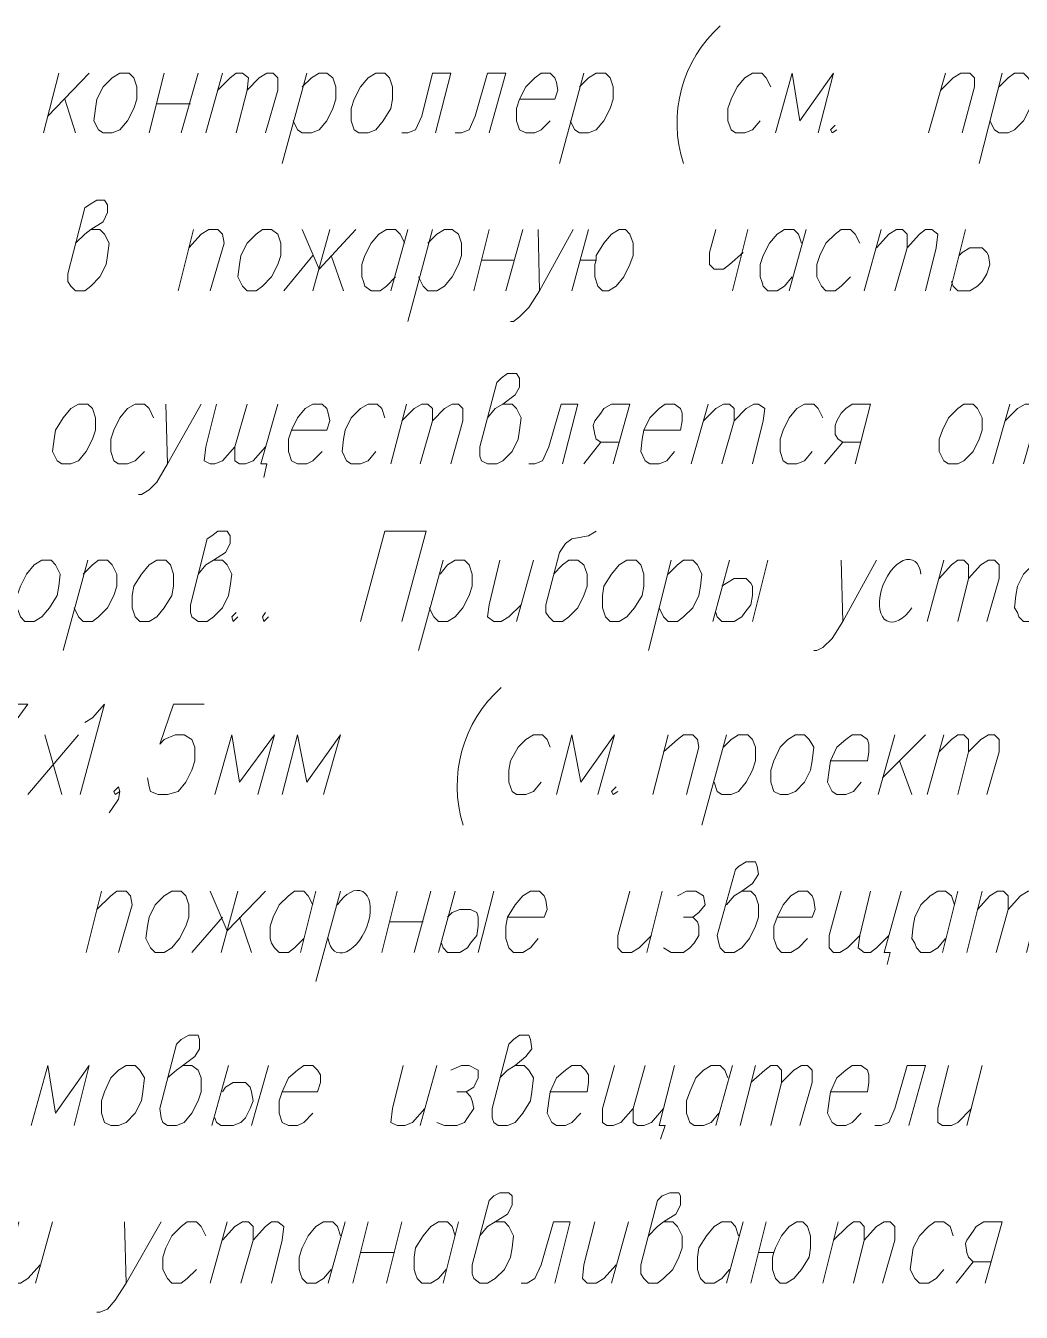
# Model space of a CAD drawing. Header units: millimetres. Extents: x 2185 to 4647, y 1259 to 2456.
# Drawn here: x 4049.49 to 4063.25, y 2366.34 to 2384.13 of the extents above; entities that cross this region are included whole.
import ezdxf

# ---------------------------------------------------------------- set-up
doc = ezdxf.new("R2010")
doc.units = ezdxf.units.MM
doc.layers.add('PDF _текст', color=7, linetype='Continuous')

msp = doc.modelspace()

# ---------------------------------------------------------------- linework, layer by layer
at = {"layer": 'PDF _текст', "lineweight": 20}
for points in [[(4049.943, 2383.47), (4049.731, 2382.644)], [(4050.366, 2383.47), (4049.795, 2382.877)], [(4051.403, 2383.47), (4051.192, 2382.644)], [(4051.869, 2383.47), (4051.636, 2382.644)], [(4052.208, 2383.47), (4051.975, 2382.644)], [(4052.144, 2383.237), (4052.314, 2383.406), (4052.398, 2383.47), (4052.483, 2383.47), (4052.568, 2383.406), (4052.546, 2383.237), (4052.398, 2382.644)], [(4052.546, 2383.237), (4052.716, 2383.406), (4052.822, 2383.47), (4052.906, 2383.47), (4052.97, 2383.406), (4052.97, 2383.237), (4052.801, 2382.644)], [(4053.372, 2383.47), (4053.033, 2382.221)], [(4053.309, 2383.279), (4053.436, 2383.406), (4053.541, 2383.47), (4053.647, 2383.47), (4053.732, 2383.406), (4053.774, 2383.279), (4053.774, 2383.11), (4053.732, 2382.983), (4053.647, 2382.813), (4053.541, 2382.686), (4053.436, 2382.644), (4053.309, 2382.644), (4053.245, 2382.686), (4053.182, 2382.813)], [(4055.15, 2382.644), (4055.362, 2383.47), (4055.108, 2383.47), (4054.96, 2382.877), (4054.875, 2382.686), (4054.769, 2382.644), (4054.684, 2382.644)], [(4055.891, 2382.644), (4056.124, 2383.47), (4055.87, 2383.47), (4055.701, 2382.877), (4055.616, 2382.686), (4055.51, 2382.644), (4055.425, 2382.644)], [(4056.314, 2383.11), (4056.801, 2383.11), (4056.844, 2383.237), (4056.822, 2383.343), (4056.801, 2383.406), (4056.738, 2383.47), (4056.611, 2383.47), (4056.526, 2383.406), (4056.399, 2383.279), (4056.314, 2383.11), (4056.272, 2382.983), (4056.272, 2382.813), (4056.314, 2382.686), (4056.399, 2382.644), (4056.526, 2382.644), (4056.611, 2382.686), (4056.738, 2382.813)], [(4057.203, 2383.47), (4056.865, 2382.221)], [(4057.14, 2383.279), (4057.267, 2383.406), (4057.373, 2383.47), (4057.5, 2383.47), (4057.563, 2383.406), (4057.606, 2383.279), (4057.606, 2383.11), (4057.563, 2382.983), (4057.479, 2382.813), (4057.373, 2382.686), (4057.267, 2382.644), (4057.14, 2382.644), (4057.076, 2382.686), (4057.013, 2382.813)], [(4059.786, 2383.279), (4059.722, 2383.406), (4059.659, 2383.47), (4059.532, 2383.47), (4059.426, 2383.406), (4059.32, 2383.279), (4059.236, 2383.11), (4059.193, 2382.983), (4059.193, 2382.813), (4059.236, 2382.686), (4059.299, 2382.644), (4059.426, 2382.644), (4059.532, 2382.686), (4059.638, 2382.813)], [(4060.442, 2382.644), (4060.654, 2383.47), (4060.188, 2382.813), (4060.082, 2383.47), (4059.849, 2382.644)], [(4062.199, 2383.47), (4061.966, 2382.644)], [(4062.136, 2383.237), (4062.305, 2383.406), (4062.411, 2383.47), (4062.538, 2383.47), (4062.601, 2383.406), (4062.601, 2383.279), (4062.432, 2382.644)], [(4062.982, 2383.47), (4062.665, 2382.221)], [(4062.94, 2383.279), (4063.067, 2383.406), (4063.152, 2383.47), (4063.279, 2383.47), (4063.342, 2383.406), (4063.406, 2383.279), (4063.385, 2383.11), (4063.363, 2382.983), (4063.279, 2382.813), (4063.152, 2382.686), (4063.067, 2382.644), (4062.94, 2382.644), (4062.876, 2382.686), (4062.813, 2382.813)], [(4050.027, 2383.11), (4050.176, 2382.644)], [(4051.298, 2383.046), (4051.763, 2383.046)], [(4060.675, 2382.75), (4060.611, 2382.686), (4060.633, 2382.644), (4060.696, 2382.686)], [(4050.176, 2381.12), (4050.303, 2381.247), (4050.387, 2381.31), (4050.557, 2381.416), (4050.62, 2381.543), (4050.62, 2381.649), (4050.578, 2381.713), (4050.472, 2381.713), (4050.366, 2381.649), (4050.303, 2381.607), (4050.07, 2380.697), (4050.07, 2380.591), (4050.112, 2380.527), (4050.176, 2380.464), (4050.303, 2380.464), (4050.387, 2380.527), (4050.514, 2380.654), (4050.599, 2380.824), (4050.62, 2380.951), (4050.641, 2381.12), (4050.578, 2381.247), (4050.514, 2381.31), (4050.387, 2381.31)], [(4051.806, 2381.31), (4051.594, 2380.464)], [(4051.742, 2381.056), (4051.911, 2381.247), (4052.017, 2381.31), (4052.144, 2381.31), (4052.208, 2381.247), (4052.229, 2381.12), (4052.038, 2380.464)], [(4054.049, 2381.31), (4053.541, 2380.76), (4053.309, 2381.31)], [(4053.69, 2381.31), (4053.457, 2380.464)], [(4054.6, 2380.654), (4054.473, 2380.527), (4054.388, 2380.464), (4054.261, 2380.464), (4054.176, 2380.527), (4054.155, 2380.591), (4054.134, 2380.654), (4054.134, 2380.824), (4054.176, 2380.951), (4054.261, 2381.12), (4054.367, 2381.247), (4054.473, 2381.31), (4054.6, 2381.31), (4054.663, 2381.247), (4054.727, 2381.12)], [(4054.769, 2381.31), (4054.536, 2380.464)], [(4055.108, 2381.31), (4054.769, 2380.04)], [(4055.044, 2381.12), (4055.171, 2381.247), (4055.277, 2381.31), (4055.383, 2381.31), (4055.468, 2381.247), (4055.51, 2381.12), (4055.51, 2380.951), (4055.468, 2380.824), (4055.383, 2380.654), (4055.277, 2380.527), (4055.171, 2380.464), (4055.044, 2380.464), (4054.981, 2380.527), (4054.917, 2380.654)], [(4055.891, 2381.31), (4055.679, 2380.464)], [(4056.357, 2381.31), (4056.124, 2380.464)], [(4056.568, 2381.31), (4056.59, 2380.464), (4057.055, 2381.31)], [(4057.267, 2381.31), (4057.034, 2380.464)], [(4057.161, 2380.887), (4057.373, 2380.887), (4057.373, 2380.951), (4057.479, 2381.12), (4057.584, 2381.247), (4057.69, 2381.31), (4057.775, 2381.31), (4057.838, 2381.247), (4057.881, 2381.12), (4057.881, 2380.951), (4057.838, 2380.824), (4057.754, 2380.654), (4057.648, 2380.527), (4057.542, 2380.464), (4057.457, 2380.464), (4057.394, 2380.527), (4057.352, 2380.654), (4057.352, 2380.824), (4057.373, 2380.887)], [(4059.024, 2381.31), (4058.939, 2380.993), (4058.939, 2380.824), (4059.003, 2380.76), (4059.13, 2380.76), (4059.214, 2380.824), (4059.405, 2380.993)], [(4059.468, 2381.31), (4059.257, 2380.464)], [(4060.082, 2380.654), (4059.976, 2380.527), (4059.871, 2380.464), (4059.744, 2380.464), (4059.68, 2380.527), (4059.659, 2380.591), (4059.638, 2380.654), (4059.638, 2380.824), (4059.68, 2380.951), (4059.765, 2381.12), (4059.871, 2381.247), (4059.976, 2381.31), (4060.103, 2381.31), (4060.167, 2381.247), (4060.209, 2381.12)], [(4060.273, 2381.31), (4060.04, 2380.464)], [(4061.014, 2381.12), (4060.95, 2381.247), (4060.887, 2381.31), (4060.76, 2381.31), (4060.675, 2381.247), (4060.548, 2381.12), (4060.463, 2380.951), (4060.421, 2380.824), (4060.421, 2380.654), (4060.484, 2380.527), (4060.548, 2380.464), (4060.675, 2380.464), (4060.76, 2380.527), (4060.887, 2380.654)], [(4061.31, 2381.31), (4061.077, 2380.464)], [(4061.247, 2381.056), (4061.416, 2381.247), (4061.522, 2381.31), (4061.606, 2381.31), (4061.67, 2381.247), (4061.67, 2381.056), (4061.501, 2380.464)], [(4061.67, 2381.056), (4061.839, 2381.247), (4061.924, 2381.31), (4062.009, 2381.31), (4062.093, 2381.247), (4062.072, 2381.056), (4061.924, 2380.464)], [(4062.474, 2381.31), (4062.263, 2380.464)], [(4053.055, 2380.464), (4053.457, 2380.951)], [(4053.711, 2380.951), (4053.88, 2380.464)], [(4062.39, 2380.951), (4062.432, 2380.993), (4062.538, 2381.056), (4062.665, 2381.056), (4062.707, 2381.056), (4062.771, 2380.993), (4062.792, 2380.951), (4062.813, 2380.824), (4062.771, 2380.697), (4062.707, 2380.591), (4062.644, 2380.527), (4062.538, 2380.464), (4062.368, 2380.464), (4062.305, 2380.527), (4062.284, 2380.591)], [(4055.785, 2380.887), (4056.23, 2380.887)], [(4056.59, 2380.464), (4056.441, 2380.231), (4056.314, 2380.104), (4056.23, 2380.04), (4056.187, 2380.04)], [(4055.87, 2378.707), (4055.976, 2378.834), (4056.082, 2378.897), (4056.251, 2379.024), (4056.314, 2379.13), (4056.314, 2379.257), (4056.272, 2379.321), (4056.145, 2379.321), (4056.06, 2379.257), (4055.997, 2379.194), (4055.764, 2378.305), (4055.764, 2378.178), (4055.785, 2378.114), (4055.87, 2378.072), (4055.997, 2378.072), (4056.082, 2378.114), (4056.209, 2378.241), (4056.293, 2378.41), (4056.314, 2378.537), (4056.336, 2378.707), (4056.272, 2378.834), (4056.209, 2378.897), (4056.082, 2378.897)], [(4051.255, 2378.707), (4051.192, 2378.834), (4051.128, 2378.897), (4051.001, 2378.897), (4050.895, 2378.834), (4050.79, 2378.707), (4050.705, 2378.537), (4050.663, 2378.41), (4050.663, 2378.241), (4050.705, 2378.114), (4050.768, 2378.072), (4050.895, 2378.072), (4051.001, 2378.114), (4051.128, 2378.241)], [(4051.425, 2378.897), (4051.446, 2378.072), (4051.911, 2378.897)], [(4052.377, 2378.305), (4052.208, 2378.114), (4052.102, 2378.072), (4052.038, 2378.072), (4051.954, 2378.114), (4051.975, 2378.305), (4052.123, 2378.897)], [(4052.801, 2378.305), (4052.631, 2378.114), (4052.525, 2378.072), (4052.441, 2378.072), (4052.377, 2378.114), (4052.377, 2378.305), (4052.546, 2378.897)], [(4052.97, 2378.897), (4052.737, 2378.072), (4052.822, 2378.072), (4052.779, 2377.881)], [(4053.16, 2378.537), (4053.647, 2378.537), (4053.69, 2378.664), (4053.668, 2378.77), (4053.647, 2378.834), (4053.584, 2378.897), (4053.457, 2378.897), (4053.351, 2378.834), (4053.245, 2378.707), (4053.16, 2378.537), (4053.118, 2378.41), (4053.118, 2378.241), (4053.16, 2378.114), (4053.245, 2378.072), (4053.372, 2378.072), (4053.457, 2378.114), (4053.584, 2378.241)], [(4054.452, 2378.707), (4054.409, 2378.834), (4054.346, 2378.897), (4054.219, 2378.897), (4054.113, 2378.834), (4053.986, 2378.707), (4053.901, 2378.537), (4053.88, 2378.41), (4053.859, 2378.241), (4053.922, 2378.114), (4053.986, 2378.072), (4054.113, 2378.072), (4054.219, 2378.114), (4054.325, 2378.241)], [(4054.748, 2378.897), (4054.536, 2378.072)], [(4054.684, 2378.664), (4054.854, 2378.834), (4054.96, 2378.897), (4055.044, 2378.897), (4055.108, 2378.834), (4055.108, 2378.664), (4054.938, 2378.072)], [(4055.108, 2378.664), (4055.277, 2378.834), (4055.383, 2378.897), (4055.468, 2378.897), (4055.531, 2378.834), (4055.531, 2378.664), (4055.362, 2378.072)], [(4056.907, 2378.072), (4057.119, 2378.897), (4056.886, 2378.897), (4056.717, 2378.305), (4056.632, 2378.114), (4056.526, 2378.072), (4056.441, 2378.072)], [(4057.606, 2378.072), (4057.838, 2378.897), (4057.584, 2378.897), (4057.479, 2378.834), (4057.436, 2378.77), (4057.352, 2378.664), (4057.33, 2378.601), (4057.352, 2378.474), (4057.373, 2378.41), (4057.436, 2378.368), (4057.69, 2378.368)], [(4058.029, 2378.537), (4058.537, 2378.537), (4058.558, 2378.664), (4058.558, 2378.77), (4058.537, 2378.834), (4058.452, 2378.897), (4058.325, 2378.897), (4058.241, 2378.834), (4058.114, 2378.707), (4058.029, 2378.537), (4058.008, 2378.41), (4057.987, 2378.241), (4058.05, 2378.114), (4058.114, 2378.072), (4058.241, 2378.072), (4058.347, 2378.114), (4058.452, 2378.241)], [(4058.918, 2378.897), (4058.685, 2378.072)], [(4058.855, 2378.664), (4059.024, 2378.834), (4059.13, 2378.897), (4059.214, 2378.897), (4059.278, 2378.834), (4059.278, 2378.664), (4059.109, 2378.072)], [(4059.278, 2378.664), (4059.447, 2378.834), (4059.553, 2378.897), (4059.617, 2378.897), (4059.701, 2378.834), (4059.68, 2378.664), (4059.532, 2378.072)], [(4060.506, 2378.707), (4060.442, 2378.834), (4060.379, 2378.897), (4060.252, 2378.897), (4060.146, 2378.834), (4060.04, 2378.707), (4059.955, 2378.537), (4059.913, 2378.41), (4059.913, 2378.241), (4059.955, 2378.114), (4060.019, 2378.072), (4060.146, 2378.072), (4060.252, 2378.114), (4060.357, 2378.241)], [(4060.95, 2378.072), (4061.162, 2378.897), (4060.908, 2378.897), (4060.823, 2378.834), (4060.76, 2378.77), (4060.696, 2378.664), (4060.675, 2378.601), (4060.675, 2378.474), (4060.717, 2378.41), (4060.781, 2378.368), (4061.035, 2378.368)], [(4063.088, 2378.897), (4062.855, 2378.072)], [(4063.025, 2378.664), (4063.194, 2378.834), (4063.3, 2378.897), (4063.385, 2378.897), (4063.448, 2378.834), (4063.448, 2378.664), (4063.279, 2378.072)], [(4057.203, 2378.072), (4057.436, 2378.368)], [(4060.527, 2378.072), (4060.781, 2378.368)], [(4051.446, 2378.072), (4051.298, 2377.818), (4051.192, 2377.712), (4051.086, 2377.648), (4051.044, 2377.648)], [(4051.869, 2376.548), (4051.975, 2376.675), (4052.081, 2376.738), (4052.25, 2376.844), (4052.314, 2376.971), (4052.314, 2377.077), (4052.271, 2377.14), (4052.144, 2377.14), (4052.06, 2377.077), (4051.996, 2377.034), (4051.763, 2376.124), (4051.763, 2376.018), (4051.784, 2375.955), (4051.869, 2375.891), (4051.996, 2375.891), (4052.081, 2375.955), (4052.208, 2376.082), (4052.292, 2376.251), (4052.314, 2376.378), (4052.335, 2376.548), (4052.271, 2376.675), (4052.208, 2376.738), (4052.081, 2376.738)], [(4054.113, 2375.891), (4054.452, 2377.14), (4055.023, 2377.14), (4054.684, 2375.891)], [(4057.373, 2377.14), (4057.267, 2377.077), (4057.034, 2377.034), (4056.949, 2376.971), (4056.865, 2376.844), (4056.674, 2376.124), (4056.674, 2376.018), (4056.717, 2375.955), (4056.78, 2375.891), (4056.907, 2375.891), (4056.992, 2375.955), (4057.119, 2376.082), (4057.203, 2376.251), (4057.246, 2376.378), (4057.246, 2376.548), (4057.225, 2376.611), (4057.203, 2376.675), (4057.119, 2376.738), (4056.992, 2376.738), (4056.907, 2376.675), (4056.78, 2376.548)], [(4050.345, 2376.738), (4050.006, 2375.489)], [(4050.282, 2376.548), (4050.409, 2376.675), (4050.493, 2376.738), (4050.62, 2376.738), (4050.684, 2376.675), (4050.747, 2376.548), (4050.747, 2376.378), (4050.705, 2376.251), (4050.62, 2376.082), (4050.493, 2375.955), (4050.409, 2375.891), (4050.282, 2375.891), (4050.218, 2375.955), (4050.155, 2376.082)], [(4055.256, 2376.738), (4054.917, 2375.489)], [(4055.214, 2376.548), (4055.319, 2376.675), (4055.425, 2376.738), (4055.552, 2376.738), (4055.616, 2376.675), (4055.658, 2376.548), (4055.658, 2376.378), (4055.616, 2376.251), (4055.531, 2376.082), (4055.425, 2375.955), (4055.319, 2375.891), (4055.192, 2375.891), (4055.129, 2375.955), (4055.065, 2376.082)], [(4056.039, 2376.738), (4055.891, 2376.124), (4055.87, 2375.955), (4055.955, 2375.891), (4056.06, 2375.891), (4056.166, 2375.955), (4056.336, 2376.124)], [(4056.505, 2376.738), (4056.272, 2375.891)], [(4058.41, 2376.738), (4058.093, 2375.489)], [(4058.368, 2376.548), (4058.495, 2376.675), (4058.579, 2376.738), (4058.706, 2376.738), (4058.77, 2376.675), (4058.833, 2376.548), (4058.812, 2376.378), (4058.791, 2376.251), (4058.706, 2376.082), (4058.579, 2375.955), (4058.495, 2375.891), (4058.368, 2375.891), (4058.304, 2375.955), (4058.241, 2376.082)], [(4059.214, 2376.738), (4058.982, 2375.891)], [(4059.744, 2376.738), (4059.532, 2375.891)], [(4060.76, 2376.738), (4060.781, 2375.891), (4061.247, 2376.738)], [(4062.178, 2376.738), (4061.945, 2375.891)], [(4062.114, 2376.484), (4062.284, 2376.675), (4062.368, 2376.738), (4062.453, 2376.738), (4062.517, 2376.675), (4062.517, 2376.484), (4062.368, 2375.891)], [(4062.517, 2376.484), (4062.686, 2376.675), (4062.792, 2376.738), (4062.876, 2376.738), (4062.94, 2376.675), (4062.94, 2376.484), (4062.771, 2375.891)], [(4063.617, 2376.082), (4063.512, 2375.955), (4063.406, 2375.891), (4063.279, 2375.891), (4063.215, 2375.955), (4063.194, 2376.018), (4063.152, 2376.082), (4063.173, 2376.251), (4063.194, 2376.378), (4063.279, 2376.548), (4063.406, 2376.675), (4063.512, 2376.738), (4063.617, 2376.738), (4063.702, 2376.675), (4063.744, 2376.548)], [(4059.109, 2376.378), (4059.172, 2376.421), (4059.278, 2376.484), (4059.405, 2376.484), (4059.447, 2376.484), (4059.511, 2376.421), (4059.532, 2376.378), (4059.532, 2376.251), (4059.511, 2376.124), (4059.426, 2376.018), (4059.384, 2375.955), (4059.278, 2375.891), (4059.109, 2375.891), (4059.045, 2375.955), (4059.024, 2376.018)], [(4052.398, 2376.018), (4052.335, 2375.955), (4052.356, 2375.891), (4052.419, 2375.955)], [(4052.801, 2376.018), (4052.758, 2375.955), (4052.779, 2375.891), (4052.843, 2375.955)], [(4060.781, 2375.891), (4060.633, 2375.659), (4060.506, 2375.532), (4060.421, 2375.489), (4060.379, 2375.489)], [(4049.075, 2374.748), (4049.519, 2374.748), (4049.16, 2374.261), (4049.287, 2374.261), (4049.35, 2374.198), (4049.371, 2374.156), (4049.371, 2373.965), (4049.329, 2373.838), (4049.244, 2373.669), (4049.117, 2373.542), (4048.99, 2373.499), (4048.863, 2373.499), (4048.757, 2373.542), (4048.736, 2373.605), (4048.715, 2373.732)], [(4050.303, 2374.494), (4050.409, 2374.558), (4050.578, 2374.748), (4050.239, 2373.499)], [(4051.954, 2374.748), (4051.53, 2374.748), (4051.34, 2374.198), (4051.403, 2374.261), (4051.552, 2374.325), (4051.679, 2374.325), (4051.784, 2374.261), (4051.827, 2374.156), (4051.827, 2373.965), (4051.784, 2373.838), (4051.7, 2373.669), (4051.594, 2373.542), (4051.446, 2373.499), (4051.319, 2373.499), (4051.213, 2373.542), (4051.192, 2373.605), (4051.171, 2373.732)], [(4050.218, 2374.325), (4049.519, 2373.499)], [(4049.752, 2374.325), (4049.985, 2373.499)], [(4052.695, 2373.499), (4052.928, 2374.325), (4052.441, 2373.669), (4052.335, 2374.325), (4052.102, 2373.499)], [(4053.605, 2373.499), (4053.838, 2374.325), (4053.372, 2373.669), (4053.245, 2374.325), (4053.033, 2373.499)], [(4056.738, 2374.156), (4056.695, 2374.261), (4056.632, 2374.325), (4056.505, 2374.325), (4056.399, 2374.261), (4056.293, 2374.156), (4056.187, 2373.965), (4056.166, 2373.838), (4056.166, 2373.669), (4056.209, 2373.542), (4056.272, 2373.499), (4056.399, 2373.499), (4056.505, 2373.542), (4056.611, 2373.669)], [(4057.394, 2373.499), (4057.627, 2374.325), (4057.161, 2373.669), (4057.034, 2374.325), (4056.822, 2373.499)], [(4058.368, 2374.325), (4058.156, 2373.499)], [(4058.304, 2374.092), (4058.495, 2374.261), (4058.579, 2374.325), (4058.706, 2374.325), (4058.77, 2374.261), (4058.791, 2374.156), (4058.622, 2373.499)], [(4059.172, 2374.325), (4058.833, 2373.076)], [(4059.13, 2374.156), (4059.236, 2374.261), (4059.341, 2374.325), (4059.468, 2374.325), (4059.532, 2374.261), (4059.574, 2374.156), (4059.574, 2373.965), (4059.532, 2373.838), (4059.447, 2373.669), (4059.341, 2373.542), (4059.236, 2373.499), (4059.109, 2373.499), (4059.045, 2373.542), (4059.003, 2373.669)], [(4060.611, 2373.965), (4061.12, 2373.965), (4061.141, 2374.092), (4061.141, 2374.198), (4061.12, 2374.261), (4061.035, 2374.325), (4060.908, 2374.325), (4060.823, 2374.261), (4060.696, 2374.156), (4060.611, 2373.965), (4060.59, 2373.838), (4060.569, 2373.669), (4060.633, 2373.542), (4060.696, 2373.499), (4060.823, 2373.499), (4060.929, 2373.542), (4061.035, 2373.669)], [(4061.501, 2374.325), (4061.268, 2373.499)], [(4061.924, 2374.325), (4061.331, 2373.732)], [(4062.178, 2374.325), (4061.945, 2373.499)], [(4062.114, 2374.092), (4062.284, 2374.261), (4062.368, 2374.325), (4062.453, 2374.325), (4062.517, 2374.261), (4062.517, 2374.092), (4062.368, 2373.499)], [(4062.517, 2374.092), (4062.686, 2374.261), (4062.792, 2374.325), (4062.876, 2374.325), (4062.94, 2374.261), (4062.94, 2374.092), (4062.771, 2373.499)], [(4061.564, 2373.965), (4061.733, 2373.499)], [(4050.79, 2373.542), (4050.726, 2373.499), (4050.705, 2373.542), (4050.768, 2373.605), (4050.79, 2373.542), (4050.768, 2373.436), (4050.684, 2373.309), (4050.641, 2373.245)], [(4057.648, 2373.605), (4057.584, 2373.542), (4057.606, 2373.499), (4057.669, 2373.542)], [(4059.172, 2371.975), (4059.278, 2372.102), (4059.384, 2372.166), (4059.532, 2372.272), (4059.617, 2372.399), (4059.595, 2372.504), (4059.574, 2372.568), (4059.447, 2372.568), (4059.341, 2372.504), (4059.299, 2372.462), (4059.045, 2371.552), (4059.066, 2371.446), (4059.087, 2371.383), (4059.151, 2371.319), (4059.278, 2371.319), (4059.384, 2371.383), (4059.49, 2371.51), (4059.574, 2371.679), (4059.617, 2371.806), (4059.617, 2371.975), (4059.574, 2372.102), (4059.511, 2372.166), (4059.384, 2372.166)], [(4050.536, 2372.166), (4050.324, 2371.319)], [(4050.472, 2371.912), (4050.663, 2372.102), (4050.747, 2372.166), (4050.874, 2372.166), (4050.938, 2372.102), (4050.959, 2371.975), (4050.768, 2371.319)], [(4052.801, 2372.166), (4052.271, 2371.615), (4052.038, 2372.166)], [(4052.419, 2372.166), (4052.187, 2371.319)], [(4053.33, 2371.51), (4053.203, 2371.383), (4053.118, 2371.319), (4052.991, 2371.319), (4052.928, 2371.383), (4052.885, 2371.446), (4052.864, 2371.51), (4052.864, 2371.679), (4052.906, 2371.806), (4052.991, 2371.975), (4053.118, 2372.102), (4053.203, 2372.166), (4053.33, 2372.166), (4053.393, 2372.102), (4053.457, 2371.975)], [(4053.499, 2372.166), (4053.287, 2371.319)], [(4053.838, 2372.166), (4053.499, 2370.917)], [(4054.621, 2372.166), (4054.409, 2371.319)], [(4055.087, 2372.166), (4054.854, 2371.319)], [(4055.425, 2372.166), (4055.192, 2371.319)], [(4055.955, 2372.166), (4055.743, 2371.319)], [(4056.145, 2371.806), (4056.653, 2371.806), (4056.695, 2371.912), (4056.674, 2372.039), (4056.653, 2372.102), (4056.59, 2372.166), (4056.463, 2372.166), (4056.357, 2372.102), (4056.251, 2371.975), (4056.145, 2371.806), (4056.124, 2371.679), (4056.124, 2371.51), (4056.166, 2371.383), (4056.23, 2371.319), (4056.357, 2371.319), (4056.463, 2371.383), (4056.568, 2371.51)], [(4057.838, 2372.166), (4057.669, 2371.552), (4057.669, 2371.383), (4057.733, 2371.319), (4057.86, 2371.319), (4057.965, 2371.383), (4058.135, 2371.552)], [(4058.283, 2372.166), (4058.071, 2371.319)], [(4058.495, 2372.102), (4058.622, 2372.166), (4058.749, 2372.166), (4058.855, 2372.102), (4058.876, 2371.975), (4058.791, 2371.869), (4058.706, 2371.806), (4058.579, 2371.806)], [(4059.871, 2371.806), (4060.357, 2371.806), (4060.4, 2371.912), (4060.379, 2372.039), (4060.357, 2372.102), (4060.294, 2372.166), (4060.167, 2372.166), (4060.061, 2372.102), (4059.955, 2371.975), (4059.871, 2371.806), (4059.828, 2371.679), (4059.828, 2371.51), (4059.871, 2371.383), (4059.934, 2371.319), (4060.061, 2371.319), (4060.167, 2371.383), (4060.294, 2371.51)], [(4061.014, 2371.552), (4060.844, 2371.383), (4060.739, 2371.319), (4060.654, 2371.319), (4060.59, 2371.383), (4060.59, 2371.552), (4060.76, 2372.166)], [(4061.416, 2371.552), (4061.247, 2371.383), (4061.162, 2371.319), (4061.077, 2371.319), (4060.993, 2371.383), (4061.014, 2371.552), (4061.162, 2372.166)], [(4061.585, 2372.166), (4061.352, 2371.319), (4061.437, 2371.319), (4061.395, 2371.15)], [(4062.199, 2371.51), (4062.093, 2371.383), (4061.987, 2371.319), (4061.86, 2371.319), (4061.797, 2371.383), (4061.776, 2371.446), (4061.733, 2371.51), (4061.755, 2371.679), (4061.776, 2371.806), (4061.86, 2371.975), (4061.987, 2372.102), (4062.093, 2372.166), (4062.199, 2372.166), (4062.284, 2372.102), (4062.326, 2371.975)], [(4062.368, 2372.166), (4062.157, 2371.319)], [(4062.707, 2372.166), (4062.495, 2371.319)], [(4062.644, 2371.912), (4062.813, 2372.102), (4062.919, 2372.166), (4063.003, 2372.166), (4063.067, 2372.102), (4063.067, 2371.912), (4062.898, 2371.319)], [(4063.067, 2371.912), (4063.236, 2372.102), (4063.342, 2372.166), (4063.427, 2372.166), (4063.49, 2372.102), (4063.469, 2371.912), (4063.321, 2371.319)], [(4055.319, 2371.806), (4055.383, 2371.869), (4055.489, 2371.912), (4055.595, 2371.912), (4055.637, 2371.912), (4055.722, 2371.869), (4055.743, 2371.806), (4055.743, 2371.679), (4055.722, 2371.552), (4055.637, 2371.446), (4055.595, 2371.383), (4055.489, 2371.319), (4055.319, 2371.319), (4055.256, 2371.383), (4055.235, 2371.446)], [(4051.784, 2371.319), (4052.208, 2371.806)], [(4052.441, 2371.806), (4052.61, 2371.319)], [(4054.515, 2371.742), (4054.981, 2371.742)], [(4058.706, 2371.806), (4058.77, 2371.742), (4058.791, 2371.679), (4058.791, 2371.552), (4058.728, 2371.446), (4058.664, 2371.383), (4058.579, 2371.319), (4058.41, 2371.319), (4058.304, 2371.383)], [(4051.446, 2369.583), (4051.573, 2369.689), (4051.657, 2369.753), (4051.827, 2369.88), (4051.89, 2369.985), (4051.89, 2370.113), (4051.869, 2370.176), (4051.742, 2370.176), (4051.636, 2370.113), (4051.573, 2370.049), (4051.34, 2369.16), (4051.361, 2369.033), (4051.382, 2368.969), (4051.446, 2368.927), (4051.573, 2368.927), (4051.679, 2368.969), (4051.784, 2369.096), (4051.869, 2369.266), (4051.911, 2369.393), (4051.911, 2369.583), (4051.869, 2369.689), (4051.784, 2369.753), (4051.657, 2369.753)], [(4056.039, 2369.583), (4056.145, 2369.689), (4056.251, 2369.753), (4056.399, 2369.88), (4056.484, 2369.985), (4056.463, 2370.113), (4056.441, 2370.176), (4056.314, 2370.176), (4056.23, 2370.113), (4056.166, 2370.049), (4055.933, 2369.16), (4055.933, 2369.033), (4055.955, 2368.969), (4056.018, 2368.927), (4056.145, 2368.927), (4056.251, 2368.969), (4056.357, 2369.096), (4056.463, 2369.266), (4056.484, 2369.393), (4056.505, 2369.583), (4056.441, 2369.689), (4056.378, 2369.753), (4056.251, 2369.753)], [(4050.155, 2368.927), (4050.366, 2369.753), (4049.9, 2369.096), (4049.795, 2369.753), (4049.562, 2368.927)], [(4052.292, 2369.753), (4052.06, 2368.927)], [(4052.843, 2369.753), (4052.61, 2368.927)], [(4053.033, 2369.393), (4053.52, 2369.393), (4053.563, 2369.52), (4053.563, 2369.626), (4053.52, 2369.689), (4053.457, 2369.753), (4053.33, 2369.753), (4053.245, 2369.689), (4053.118, 2369.583), (4053.033, 2369.393), (4052.991, 2369.266), (4052.991, 2369.096), (4053.033, 2368.969), (4053.118, 2368.927), (4053.245, 2368.927), (4053.33, 2368.969), (4053.457, 2369.096)], [(4054.706, 2369.753), (4054.557, 2369.16), (4054.536, 2368.969), (4054.621, 2368.927), (4054.727, 2368.927), (4054.833, 2368.969), (4055.002, 2369.16)], [(4055.171, 2369.753), (4054.938, 2368.927)], [(4055.362, 2369.689), (4055.51, 2369.753), (4055.616, 2369.753), (4055.743, 2369.689), (4055.743, 2369.583), (4055.679, 2369.456), (4055.574, 2369.393), (4055.447, 2369.393)], [(4056.738, 2369.393), (4057.246, 2369.393), (4057.267, 2369.52), (4057.267, 2369.626), (4057.225, 2369.689), (4057.161, 2369.753), (4057.034, 2369.753), (4056.949, 2369.689), (4056.822, 2369.583), (4056.738, 2369.393), (4056.717, 2369.266), (4056.695, 2369.096), (4056.759, 2368.969), (4056.822, 2368.927), (4056.949, 2368.927), (4057.034, 2368.969), (4057.161, 2369.096)], [(4057.881, 2369.16), (4057.711, 2368.969), (4057.606, 2368.927), (4057.521, 2368.927), (4057.457, 2368.969), (4057.457, 2369.16), (4057.627, 2369.753)], [(4058.304, 2369.16), (4058.135, 2368.969), (4058.029, 2368.927), (4057.944, 2368.927), (4057.881, 2368.969), (4057.881, 2369.16), (4058.05, 2369.753)], [(4058.452, 2369.753), (4058.241, 2368.927), (4058.325, 2368.927), (4058.262, 2368.737)], [(4059.066, 2369.096), (4058.96, 2368.969), (4058.855, 2368.927), (4058.728, 2368.927), (4058.664, 2368.969), (4058.643, 2369.033), (4058.622, 2369.096), (4058.622, 2369.266), (4058.664, 2369.393), (4058.749, 2369.583), (4058.855, 2369.689), (4058.96, 2369.753), (4059.087, 2369.753), (4059.151, 2369.689), (4059.193, 2369.583)], [(4059.257, 2369.753), (4059.024, 2368.927)], [(4059.574, 2369.753), (4059.363, 2368.927)], [(4059.511, 2369.52), (4059.701, 2369.689), (4059.786, 2369.753), (4059.871, 2369.753), (4059.934, 2369.689), (4059.934, 2369.52), (4059.786, 2368.927)], [(4059.934, 2369.52), (4060.103, 2369.689), (4060.209, 2369.753), (4060.294, 2369.753), (4060.357, 2369.689), (4060.357, 2369.52), (4060.188, 2368.927)], [(4060.611, 2369.393), (4061.12, 2369.393), (4061.141, 2369.52), (4061.141, 2369.626), (4061.12, 2369.689), (4061.035, 2369.753), (4060.908, 2369.753), (4060.823, 2369.689), (4060.696, 2369.583), (4060.611, 2369.393), (4060.59, 2369.266), (4060.569, 2369.096), (4060.633, 2368.969), (4060.696, 2368.927), (4060.823, 2368.927), (4060.908, 2368.969), (4061.035, 2369.096)], [(4061.691, 2368.927), (4061.924, 2369.753), (4061.67, 2369.753), (4061.501, 2369.16), (4061.416, 2368.969), (4061.31, 2368.927), (4061.225, 2368.927)], [(4062.241, 2369.753), (4062.093, 2369.16), (4062.093, 2368.969), (4062.157, 2368.927), (4062.284, 2368.927), (4062.368, 2368.969), (4062.559, 2369.16)], [(4062.707, 2369.753), (4062.495, 2368.927)], [(4052.208, 2369.393), (4052.25, 2369.456), (4052.356, 2369.52), (4052.483, 2369.52), (4052.525, 2369.52), (4052.589, 2369.456), (4052.61, 2369.393), (4052.631, 2369.266), (4052.589, 2369.16), (4052.525, 2369.033), (4052.462, 2368.969), (4052.356, 2368.927), (4052.187, 2368.927), (4052.123, 2368.969), (4052.102, 2369.033)], [(4055.574, 2369.393), (4055.637, 2369.329), (4055.658, 2369.266), (4055.679, 2369.16), (4055.595, 2369.033), (4055.552, 2368.969), (4055.447, 2368.927), (4055.277, 2368.927), (4055.171, 2368.969)], [(4055.764, 2367.403), (4055.87, 2367.53), (4055.976, 2367.594), (4056.145, 2367.699), (4056.209, 2367.826), (4056.209, 2367.953), (4056.166, 2367.996), (4056.039, 2367.996), (4055.955, 2367.953), (4055.891, 2367.89), (4055.658, 2367.001), (4055.658, 2366.874), (4055.679, 2366.81), (4055.764, 2366.747), (4055.87, 2366.747), (4055.976, 2366.81), (4056.103, 2366.937), (4056.187, 2367.107), (4056.209, 2367.234), (4056.23, 2367.403), (4056.166, 2367.53), (4056.103, 2367.594), (4055.976, 2367.594)], [(4058.093, 2367.403), (4058.22, 2367.53), (4058.304, 2367.594), (4058.474, 2367.699), (4058.537, 2367.826), (4058.537, 2367.953), (4058.516, 2367.996), (4058.389, 2367.996), (4058.283, 2367.953), (4058.22, 2367.89), (4057.987, 2367.001), (4057.987, 2366.874), (4058.029, 2366.81), (4058.093, 2366.747), (4058.22, 2366.747), (4058.304, 2366.81), (4058.431, 2366.937), (4058.516, 2367.107), (4058.558, 2367.234), (4058.558, 2367.403), (4058.495, 2367.53), (4058.431, 2367.594), (4058.304, 2367.594)], [(4049.392, 2367.594), (4049.244, 2367.001), (4049.223, 2366.81), (4049.287, 2366.747), (4049.414, 2366.747), (4049.519, 2366.81), (4049.689, 2367.001)], [(4049.858, 2367.594), (4049.625, 2366.747)], [(4050.853, 2367.594), (4050.874, 2366.747), (4051.361, 2367.594)], [(4051.975, 2367.403), (4051.911, 2367.53), (4051.848, 2367.594), (4051.721, 2367.594), (4051.636, 2367.53), (4051.509, 2367.403), (4051.425, 2367.234), (4051.382, 2367.107), (4051.382, 2366.937), (4051.446, 2366.81), (4051.509, 2366.747), (4051.636, 2366.747), (4051.721, 2366.81), (4051.848, 2366.937)], [(4052.271, 2367.594), (4052.038, 2366.747)], [(4052.208, 2367.339), (4052.377, 2367.53), (4052.483, 2367.594), (4052.568, 2367.594), (4052.631, 2367.53), (4052.631, 2367.339), (4052.462, 2366.747)], [(4052.631, 2367.339), (4052.801, 2367.53), (4052.885, 2367.594), (4052.97, 2367.594), (4053.055, 2367.53), (4053.033, 2367.339), (4052.885, 2366.747)], [(4053.711, 2366.937), (4053.605, 2366.81), (4053.499, 2366.747), (4053.372, 2366.747), (4053.309, 2366.81), (4053.287, 2366.874), (4053.266, 2366.937), (4053.266, 2367.107), (4053.309, 2367.234), (4053.393, 2367.403), (4053.499, 2367.53), (4053.605, 2367.594), (4053.732, 2367.594), (4053.795, 2367.53), (4053.838, 2367.403)], [(4053.901, 2367.594), (4053.668, 2366.747)], [(4054.219, 2367.594), (4054.007, 2366.747)], [(4054.684, 2367.594), (4054.473, 2366.747)], [(4055.298, 2366.937), (4055.192, 2366.81), (4055.087, 2366.747), (4054.96, 2366.747), (4054.896, 2366.81), (4054.875, 2366.874), (4054.854, 2366.937), (4054.854, 2367.107), (4054.875, 2367.234), (4054.981, 2367.403), (4055.087, 2367.53), (4055.192, 2367.594), (4055.319, 2367.594), (4055.383, 2367.53), (4055.425, 2367.403)], [(4055.468, 2367.594), (4055.256, 2366.747)], [(4056.801, 2366.747), (4057.013, 2367.594), (4056.78, 2367.594), (4056.611, 2367.001), (4056.526, 2366.81), (4056.42, 2366.747), (4056.336, 2366.747)], [(4057.352, 2367.594), (4057.203, 2367.001), (4057.182, 2366.81), (4057.246, 2366.747), (4057.373, 2366.747), (4057.479, 2366.81), (4057.648, 2367.001)], [(4057.817, 2367.594), (4057.584, 2366.747)], [(4059.214, 2366.937), (4059.109, 2366.81), (4059.003, 2366.747), (4058.876, 2366.747), (4058.812, 2366.81), (4058.791, 2366.874), (4058.77, 2366.937), (4058.77, 2367.107), (4058.791, 2367.234), (4058.897, 2367.403), (4059.003, 2367.53), (4059.109, 2367.594), (4059.236, 2367.594), (4059.299, 2367.53), (4059.341, 2367.403)], [(4059.405, 2367.594), (4059.172, 2366.747)], [(4059.722, 2367.594), (4059.511, 2366.747)], [(4059.617, 2367.17), (4059.828, 2367.17), (4059.849, 2367.234), (4059.934, 2367.403), (4060.04, 2367.53), (4060.146, 2367.594), (4060.23, 2367.594), (4060.294, 2367.53), (4060.336, 2367.403), (4060.336, 2367.234), (4060.315, 2367.107), (4060.209, 2366.937), (4060.103, 2366.81), (4059.998, 2366.747), (4059.913, 2366.747), (4059.849, 2366.81), (4059.807, 2366.937), (4059.807, 2367.107), (4059.828, 2367.17)], [(4060.717, 2367.594), (4060.506, 2366.747)], [(4060.654, 2367.339), (4060.844, 2367.53), (4060.929, 2367.594), (4061.014, 2367.594), (4061.077, 2367.53), (4061.077, 2367.339), (4060.929, 2366.747)], [(4061.077, 2367.339), (4061.247, 2367.53), (4061.352, 2367.594), (4061.437, 2367.594), (4061.501, 2367.53), (4061.501, 2367.339), (4061.331, 2366.747)], [(4062.305, 2367.403), (4062.263, 2367.53), (4062.178, 2367.594), (4062.051, 2367.594), (4061.966, 2367.53), (4061.839, 2367.403), (4061.755, 2367.234), (4061.733, 2367.107), (4061.712, 2366.937), (4061.776, 2366.81), (4061.839, 2366.747), (4061.966, 2366.747), (4062.072, 2366.81), (4062.178, 2366.937)], [(4062.749, 2366.747), (4062.982, 2367.594), (4062.728, 2367.594), (4062.622, 2367.53), (4062.58, 2367.467), (4062.495, 2367.339), (4062.474, 2367.297), (4062.495, 2367.17), (4062.517, 2367.107), (4062.58, 2367.043), (4062.834, 2367.043)], [(4054.113, 2367.17), (4054.579, 2367.17)], [(4062.347, 2366.747), (4062.58, 2367.043)], [(4050.874, 2366.747), (4050.726, 2366.514), (4050.62, 2366.387), (4050.514, 2366.345), (4050.472, 2366.345)]]:
    msp.add_lwpolyline(points, dxfattribs=at)
for points in [[(4050.79, 2383.47), (4050.917, 2383.47), (4050.98, 2383.406), (4051.022, 2383.279), (4051.022, 2383.11), (4050.98, 2382.983), (4050.895, 2382.813), (4050.79, 2382.686), (4050.684, 2382.644), (4050.557, 2382.644), (4050.493, 2382.686), (4050.43, 2382.813), (4050.451, 2382.983), (4050.472, 2383.11), (4050.557, 2383.279), (4050.684, 2383.406)], [(4054.325, 2383.47), (4054.452, 2383.47), (4054.515, 2383.406), (4054.557, 2383.279), (4054.557, 2383.11), (4054.536, 2382.983), (4054.43, 2382.813), (4054.325, 2382.686), (4054.219, 2382.644), (4054.092, 2382.644), (4054.028, 2382.686), (4053.986, 2382.813), (4053.986, 2382.983), (4054.028, 2383.11), (4054.113, 2383.279), (4054.219, 2383.406)], [(4052.758, 2381.31), (4052.885, 2381.31), (4052.97, 2381.247), (4053.012, 2381.12), (4053.012, 2380.951), (4052.97, 2380.824), (4052.885, 2380.654), (4052.758, 2380.527), (4052.673, 2380.464), (4052.546, 2380.464), (4052.483, 2380.527), (4052.419, 2380.654), (4052.441, 2380.824), (4052.462, 2380.951), (4052.546, 2381.12), (4052.673, 2381.247)], [(4050.218, 2378.897), (4050.345, 2378.897), (4050.409, 2378.834), (4050.451, 2378.707), (4050.451, 2378.537), (4050.409, 2378.41), (4050.324, 2378.241), (4050.218, 2378.114), (4050.112, 2378.072), (4049.985, 2378.072), (4049.922, 2378.114), (4049.858, 2378.241), (4049.879, 2378.41), (4049.9, 2378.537), (4050.006, 2378.707), (4050.112, 2378.834)], [(4062.453, 2378.897), (4062.58, 2378.897), (4062.644, 2378.834), (4062.707, 2378.707), (4062.707, 2378.537), (4062.665, 2378.41), (4062.58, 2378.241), (4062.453, 2378.114), (4062.368, 2378.072), (4062.241, 2378.072), (4062.178, 2378.114), (4062.114, 2378.241), (4062.114, 2378.41), (4062.157, 2378.537), (4062.241, 2378.707), (4062.368, 2378.834)], [(4049.71, 2376.738), (4049.837, 2376.738), (4049.9, 2376.675), (4049.964, 2376.548), (4049.943, 2376.378), (4049.922, 2376.251), (4049.816, 2376.082), (4049.71, 2375.955), (4049.604, 2375.891), (4049.477, 2375.891), (4049.414, 2375.955), (4049.371, 2376.082), (4049.371, 2376.251), (4049.414, 2376.378), (4049.498, 2376.548), (4049.604, 2376.675)], [(4051.298, 2376.738), (4051.425, 2376.738), (4051.488, 2376.675), (4051.53, 2376.548), (4051.53, 2376.378), (4051.509, 2376.251), (4051.403, 2376.082), (4051.298, 2375.955), (4051.192, 2375.891), (4051.065, 2375.891), (4051.001, 2375.955), (4050.959, 2376.082), (4050.959, 2376.251), (4050.98, 2376.378), (4051.086, 2376.548), (4051.192, 2376.675)], [(4057.796, 2376.738), (4057.923, 2376.738), (4057.987, 2376.675), (4058.029, 2376.548), (4058.029, 2376.378), (4058.008, 2376.251), (4057.902, 2376.082), (4057.796, 2375.955), (4057.69, 2375.891), (4057.563, 2375.891), (4057.5, 2375.955), (4057.457, 2376.082), (4057.457, 2376.251), (4057.479, 2376.378), (4057.584, 2376.548), (4057.69, 2376.675)], [(4060.125, 2374.325), (4060.252, 2374.325), (4060.315, 2374.261), (4060.379, 2374.156), (4060.357, 2373.965), (4060.336, 2373.838), (4060.252, 2373.669), (4060.125, 2373.542), (4060.019, 2373.499), (4059.913, 2373.499), (4059.828, 2373.542), (4059.786, 2373.669), (4059.786, 2373.838), (4059.828, 2373.965), (4059.913, 2374.156), (4060.019, 2374.261)], [(4051.509, 2372.166), (4051.636, 2372.166), (4051.7, 2372.102), (4051.742, 2371.975), (4051.742, 2371.806), (4051.7, 2371.679), (4051.615, 2371.51), (4051.509, 2371.383), (4051.403, 2371.319), (4051.276, 2371.319), (4051.213, 2371.383), (4051.149, 2371.51), (4051.171, 2371.679), (4051.192, 2371.806), (4051.276, 2371.975), (4051.403, 2372.102)], [(4050.874, 2369.753), (4051.001, 2369.753), (4051.065, 2369.689), (4051.128, 2369.583), (4051.107, 2369.393), (4051.086, 2369.266), (4051.001, 2369.096), (4050.874, 2368.969), (4050.768, 2368.927), (4050.663, 2368.927), (4050.578, 2368.969), (4050.536, 2369.096), (4050.536, 2369.266), (4050.578, 2369.393), (4050.663, 2369.583), (4050.768, 2369.689)]]:
    msp.add_lwpolyline(points, close=True, dxfattribs=at)
for centre, radius, start, end in [((4060.292, 2382.784), 1.803, 131.9174, 198.2197), ((4057.282, 2373.616), 1.832, 131.815, 197.1368)]:
    msp.add_arc(centre, radius, start, end, dxfattribs=at)
for centre, major_axis, ratio, start_param, end_param in [((4061.575, 2376.316), (0.172, 0.424), 0.546764, 5.492782, 10.643636), ((4053.958, 2371.743), (0.176, 0.422), 0.554052, 2.367988, 7.516895)]:
    msp.add_ellipse(centre, major_axis=major_axis, ratio=ratio, start_param=start_param, end_param=end_param, dxfattribs=at)

doc.saveas('drawing.dxf')
